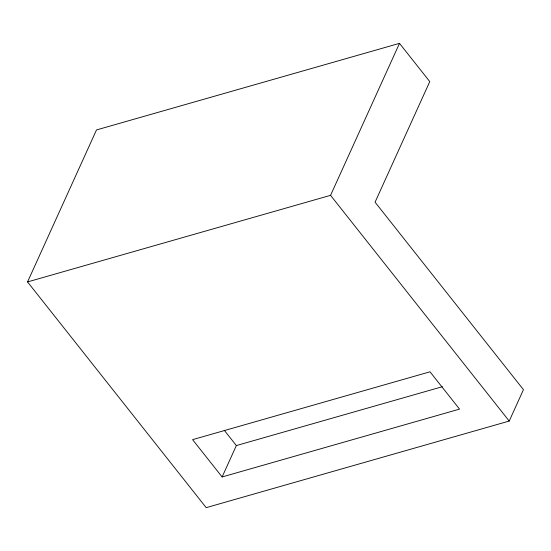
<?xml version="1.0" encoding="UTF-8"?>
<svg xmlns="http://www.w3.org/2000/svg" width="551" height="551" viewBox="0 0 551 551"><rect width="100%" height="100%" fill="white"/><g stroke="black" fill="none" stroke-linecap="round" stroke-linejoin="round"><path stroke-width="0.83" d="M27.55 281.926L96.494 129.94L399.503 43.35L429.773 81.596L375.066 202.189L523.45 389.674L509.214 421.06L206.198 507.65L27.55 281.926L330.559 195.336L399.503 43.35M222.122 476.959L459.541 409.111L430.014 371.801L192.588 439.65L222.122 476.959L236.358 445.566L442.35 386.706M330.559 195.336L509.214 421.06M224.229 430.241L236.358 445.566"/></g></svg>
